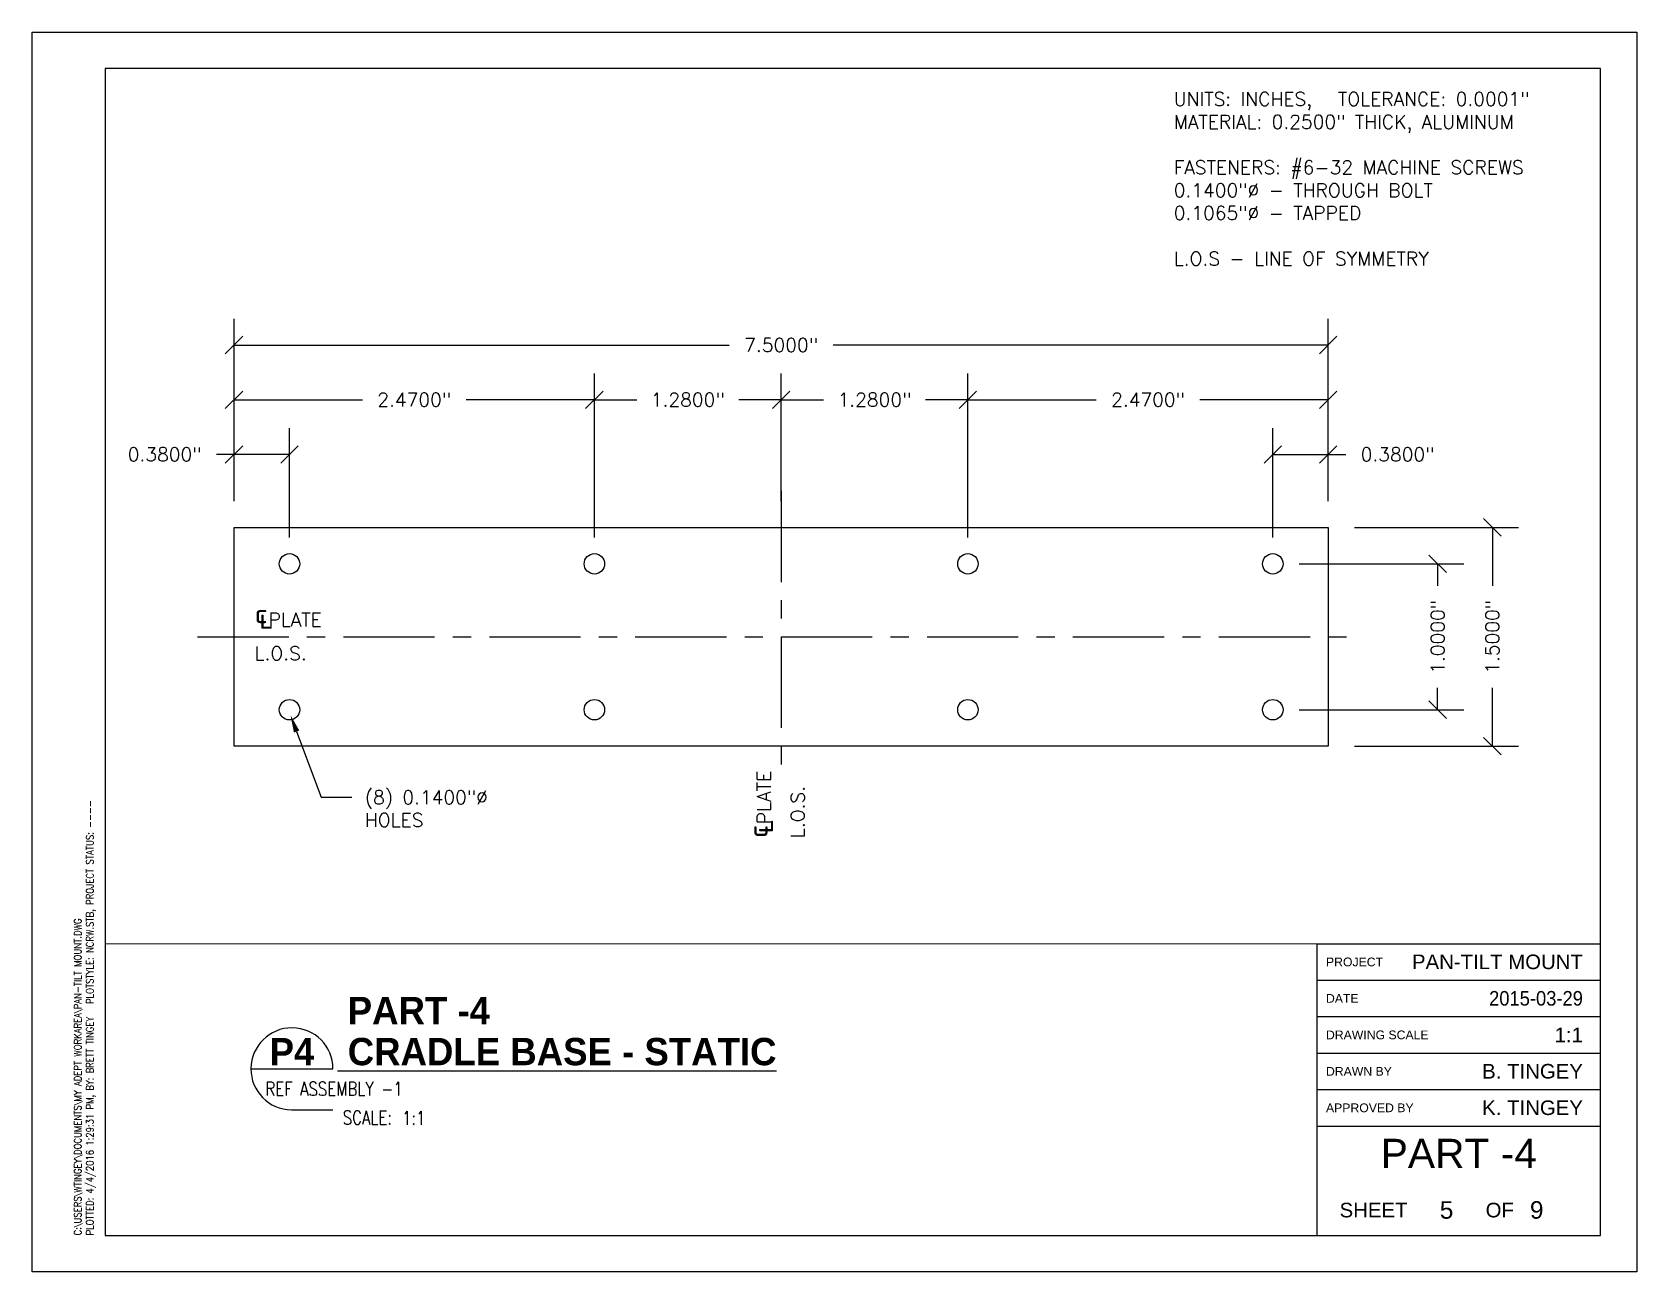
# Paper-space layout 'PART4' of a CAD drawing. Header units: inches. Extents: x 0 to 11, y 0 to 8.5.
# The model-space entities are those that its viewports show. They can reach past a viewport. Long polylines and large blocks are cut down to what shows.
import ezdxf
from ezdxf import colors
from ezdxf.entities.mleader import LeaderData, LeaderLine
from ezdxf.enums import TextEntityAlignment as Align
from ezdxf.math import Vec2, Vec3

# ---------------------------------------------------------------- set-up
doc = ezdxf.new("R2010")
doc.units = ezdxf.units.IN
doc.header["$MEASUREMENT"] = 0
doc.linetypes.add('CENTER', pattern=[2, 1.25, -0.25, 0.25, -0.25])
for name, color, linetype in [('54INFO', 7, 'Continuous'), ('G-OBJECT', 7, 'Continuous'), ('G-OBJECT-ANNO', 2, 'Continuous'), ('G-TTLB', 7, 'Continuous'), ('G-TTLB-ANNO', 2, 'Continuous'), ('G-TTLB-ANNO-BOLD', 3, 'Continuous'), ('G-TTLB-STMP', 1, 'Continuous')]:
    doc.layers.add(name, color=color, linetype=linetype)
doc.layers.add('G-TTLB-NPLT', color=7, linetype='Continuous', plot=False)
doc.styles.add('Arial', font='arial.ttf')
doc.styles.add('HBOLD', font='hbold.shx')
doc.styles.add('Plot Stamp', font='romans.shx', dxfattribs={"width": 0.85})
doc.styles.add('ROMANS', font='romans.shx')
doc.styles.get("Standard").update_dxf_attribs({"font": 'romans.shx', "height": 0.09375})
doc.styles.add('Title-Arial', font='arial.ttf')
doc.dimstyles.get("Standard").update_dxf_attribs({"dimtxt": 0.09375, "dimasz": 0.12, "dimexe": 0.18, "dimexo": 0.18, "dimgap": 0.09, "dimtad": 0, "dimdec": 4, "dimzin": 0, "dimdsep": 46, "dimlunit": 3, "dimtxsty": 'Standard', "dimblk": 'OBLIQUE', "dimcen": 0.09, "dimadec": 0, "dimazin": 0, "dimtfac": 1, "dimtdec": 4, "dimtofl": 0, "dimtmove": 0, "dimatfit": 3, "dimfxl": 1, "dimtolj": 1, "dimtzin": 0, "dimarcsym": 0})

# ---------------------------------------------------------------- blocks, each defined once
blk = doc.blocks.new('L14')
at = {"layer": '54INFO', "color": 7, "linetype": 'ByBlock'}
for p, q in [((0.03519953836755008, 0.377010504458223), (0.5976995383675501, 0.377010504458223)), ((0.3159829422386338, 0.09576089150195077), (0.5976995383673795, 0.09576089150195077))]:
    blk.add_line(p, q, dxfattribs=at)
blk.add_arc((0.3164495383673795, 0.377010504458223), 0.28125, 0, 269.2137372618573, dxfattribs=at)
at = {"layer": '54INFO', "color": 7, "linetype": 'ByBlock', "style": 'ROMANS', "width": 0.8}
blk.add_text('SCALE:', height=0.09375, dxfattribs=at).set_placement((0.6645720766158103, -0.003182224834532121))
at = {"layer": '54INFO', "linetype": 'ByBlock', "style": 'HBOLD'}
for tag, p in [('TITLETOP', (0.6289495383673227, 0.627010504458223)), ('TITLEBOTTOM', (0.6289495383673227, 0.345760504458223))]:
    blk.add_attdef(tag, text='', height=0.1875, dxfattribs=at).set_placement(p, align=Align.BOTTOM_LEFT)
blk.add_attdef('TOP', text='', height=0.1875, dxfattribs=at).set_placement((0.3164495383675501, 0.4950377480216615), align=Align.MIDDLE_CENTER)
at = {"layer": '54INFO', "color": 7, "linetype": 'ByBlock', "style": 'ROMANS', "width": 0.8}
blk.add_attdef('BOTTOM', text='', height=0.09375, dxfattribs=at).set_placement((0.1343486291955802, 0.2403581665875478), align=Align.MIDDLE_LEFT)
blk.add_attdef('SCALE', text='', height=0.09375, dxfattribs=at).set_placement((1.07082207661581, -0.03443222483453212), align=Align.BOTTOM_LEFT)
blk = doc.blocks.new('_Oblique')
at = {"color": 0, "linetype": 'ByBlock', "lineweight": -2}
blk.add_line((-0.5, -0.5), (0.5, 0.5), dxfattribs=at)
blk = doc.blocks.new('*D33')
at = {"layer": 'Defpoints', "color": 0, "transparency": 16777216}
for p in [(65.62154746992277, -9.952954697600743), (65.62154746992277, -10.82795469760074), (68.09154746992277, -11.07795469760074)]:
    blk.add_point(p, dxfattribs=at)
at = {"layer": 'G-OBJECT-ANNO', "color": 0, "lineweight": -2, "transparency": 16777216}
for p, q in [((65.62154746992277, -10.64795469760074), (65.62154746992277, -9.772954697600744)), ((68.09154746992277, -10.89795469760074), (68.09154746992277, -9.772954697600744)), ((65.62154746992277, -9.952954697600743), (66.50092246992277, -9.952954697600743)), ((68.09154746992277, -9.952954697600743), (67.21217246992278, -9.952954697600743))]:
    blk.add_line(p, q, dxfattribs=at)
at = {"layer": 'G-OBJECT-ANNO', "color": 0, "lineweight": -2, "transparency": 16777216, "xscale": 0.12, "yscale": 0.12, "zscale": 0.12, "rotation": 180}
blk.add_blockref('_Oblique', (65.62154746992277, -9.952954697600743), dxfattribs=at)
at = {"layer": 'G-OBJECT-ANNO', "color": 0, "lineweight": -2, "transparency": 16777216, "xscale": 0.12, "yscale": 0.12, "zscale": 0.12}
blk.add_blockref('_Oblique', (68.09154746992277, -9.952954697600743), dxfattribs=at)
at = {"layer": 'G-OBJECT-ANNO', "color": 0, "transparency": 16777216, "insert": (66.85654746992277, -9.952954697600743), "char_height": 0.09375, "attachment_point": 5}
blk.add_mtext('\\A1;2.4700"', dxfattribs=at)
blk = doc.blocks.new('*D34')
at = {"layer": 'Defpoints', "color": 0, "transparency": 16777216}
for p in [(73.12154746992277, -9.577954697600743), (65.62154746992277, -10.82795469760074), (73.12154746992277, -10.82795469760074)]:
    blk.add_point(p, dxfattribs=at)
at = {"layer": 'G-OBJECT-ANNO', "color": 0, "lineweight": -2, "transparency": 16777216}
for p, q in [((65.62154746992277, -10.64795469760074), (65.62154746992277, -9.397954697600744)), ((73.12154746992277, -10.64795469760074), (73.12154746992277, -9.397954697600744)), ((65.62154746992277, -9.577954697600743), (69.01592246992277, -9.577954697600743)), ((73.12154746992277, -9.577954697600743), (69.72717246992278, -9.577954697600743))]:
    blk.add_line(p, q, dxfattribs=at)
at = {"layer": 'G-OBJECT-ANNO', "color": 0, "lineweight": -2, "transparency": 16777216, "xscale": 0.12, "yscale": 0.12, "zscale": 0.12, "rotation": 180}
blk.add_blockref('_Oblique', (65.62154746992277, -9.577954697600743), dxfattribs=at)
at = {"layer": 'G-OBJECT-ANNO', "color": 0, "lineweight": -2, "transparency": 16777216, "xscale": 0.12, "yscale": 0.12, "zscale": 0.12}
blk.add_blockref('_Oblique', (73.12154746992277, -9.577954697600743), dxfattribs=at)
at = {"layer": 'G-OBJECT-ANNO', "color": 0, "transparency": 16777216, "insert": (69.37154746992277, -9.577954697600743), "char_height": 0.09375, "attachment_point": 5}
blk.add_mtext('\\A1;7.5000"', dxfattribs=at)
blk = doc.blocks.new('*D35')
at = {"layer": 'Defpoints', "color": 0, "transparency": 16777216}
for p in [(69.37154746992277, -9.952954697600743), (68.09154746992277, -10.82795469760079), (69.37154746992277, -10.82795469760074)]:
    blk.add_point(p, dxfattribs=at)
at = {"layer": 'G-OBJECT-ANNO', "color": 0, "lineweight": -2, "transparency": 16777216}
for p, q in [((68.09154746992277, -10.64795469760079), (68.09154746992277, -9.772954697600744)), ((69.37154746992277, -10.64795469760074), (69.37154746992277, -9.772954697600744)), ((68.09154746992277, -9.952954697600743), (68.3826188984942, -9.952954697600743)), ((69.37154746992277, -9.952954697600743), (69.08047604135135, -9.952954697600743))]:
    blk.add_line(p, q, dxfattribs=at)
at = {"layer": 'G-OBJECT-ANNO', "color": 0, "lineweight": -2, "transparency": 16777216, "xscale": 0.12, "yscale": 0.12, "zscale": 0.12, "rotation": 180}
blk.add_blockref('_Oblique', (68.09154746992277, -9.952954697600743), dxfattribs=at)
at = {"layer": 'G-OBJECT-ANNO', "color": 0, "lineweight": -2, "transparency": 16777216, "xscale": 0.12, "yscale": 0.12, "zscale": 0.12}
blk.add_blockref('_Oblique', (69.37154746992277, -9.952954697600743), dxfattribs=at)
at = {"layer": 'G-OBJECT-ANNO', "color": 0, "transparency": 16777216, "insert": (68.73154746992277, -9.952954697600743), "char_height": 0.09375, "attachment_point": 5}
blk.add_mtext('\\A1;1.2800"', dxfattribs=at)
blk = doc.blocks.new('*D36')
at = {"layer": 'Defpoints', "color": 0, "transparency": 16777216}
for p in [(65.62154746992277, -10.32795469760074), (65.62154746992277, -10.82795469760074), (66.00154746992277, -11.07795469760074)]:
    blk.add_point(p, dxfattribs=at)
at = {"layer": 'G-OBJECT-ANNO', "color": 0, "lineweight": -2, "transparency": 16777216}
for p, q in [((65.62154746992277, -10.64795469760074), (65.62154746992277, -10.14795469760074)), ((66.00154746992277, -10.89795469760074), (66.00154746992277, -10.14795469760074)), ((65.62154746992277, -10.32795469760074), (65.50154746992278, -10.32795469760074)), ((66.00154746992277, -10.32795469760074), (65.62154746992277, -10.32795469760074))]:
    blk.add_line(p, q, dxfattribs=at)
at = {"layer": 'G-OBJECT-ANNO', "color": 0, "lineweight": -2, "transparency": 16777216, "xscale": 0.12, "yscale": 0.12, "zscale": 0.12, "rotation": 180}
blk.add_blockref('_Oblique', (65.62154746992277, -10.32795469760074), dxfattribs=at)
at = {"layer": 'G-OBJECT-ANNO', "color": 0, "lineweight": -2, "transparency": 16777216, "xscale": 0.12, "yscale": 0.12, "zscale": 0.12}
blk.add_blockref('_Oblique', (66.00154746992277, -10.32795469760074), dxfattribs=at)
at = {"layer": 'G-OBJECT-ANNO', "color": 0, "transparency": 16777216, "insert": (65.14592246992278, -10.32795469760074), "char_height": 0.09375, "attachment_point": 5}
blk.add_mtext('\\A1;0.3800"', dxfattribs=at)
blk = doc.blocks.new('*D37')
at = {"layer": 'Defpoints', "color": 0, "transparency": 16777216}
for p in [(70.65154746992278, -9.952954697600717), (69.37154746992277, -10.82795469760074), (70.65154746992278, -11.07795469760074)]:
    blk.add_point(p, dxfattribs=at)
at = {"layer": 'G-OBJECT-ANNO', "color": 0, "lineweight": -2, "transparency": 16777216}
for p, q in [((69.37154746992277, -10.64795469760074), (69.37154746992277, -9.772954697600717)), ((70.65154746992278, -10.89795469760074), (70.65154746992278, -9.772954697600717)), ((69.37154746992277, -9.952954697600717), (69.6626188984942, -9.952954697600717)), ((70.65154746992278, -9.952954697600717), (70.36047604135135, -9.952954697600717))]:
    blk.add_line(p, q, dxfattribs=at)
at = {"layer": 'G-OBJECT-ANNO', "color": 0, "lineweight": -2, "transparency": 16777216, "xscale": 0.12, "yscale": 0.12, "zscale": 0.12, "rotation": 180}
blk.add_blockref('_Oblique', (69.37154746992277, -9.952954697600717), dxfattribs=at)
at = {"layer": 'G-OBJECT-ANNO', "color": 0, "lineweight": -2, "transparency": 16777216, "xscale": 0.12, "yscale": 0.12, "zscale": 0.12}
blk.add_blockref('_Oblique', (70.65154746992278, -9.952954697600717), dxfattribs=at)
at = {"layer": 'G-OBJECT-ANNO', "color": 0, "transparency": 16777216, "insert": (70.01154746992277, -9.952954697600717), "char_height": 0.09375, "attachment_point": 5}
blk.add_mtext('\\A1;1.2800"', dxfattribs=at)
blk = doc.blocks.new('*D38')
at = {"layer": 'Defpoints', "color": 0, "transparency": 16777216}
for p in [(73.12154746992277, -9.952954697600743), (73.12154746992277, -10.82795469760074), (70.65154746992278, -11.07795469760074)]:
    blk.add_point(p, dxfattribs=at)
at = {"layer": 'G-OBJECT-ANNO', "color": 0, "lineweight": -2, "transparency": 16777216}
for p, q in [((70.65154746992278, -10.89795469760074), (70.65154746992278, -9.772954697600744)), ((73.12154746992277, -10.64795469760074), (73.12154746992277, -9.772954697600744)), ((70.65154746992278, -9.952954697600743), (71.53092246992277, -9.952954697600743)), ((73.12154746992277, -9.952954697600743), (72.24217246992278, -9.952954697600743))]:
    blk.add_line(p, q, dxfattribs=at)
at = {"layer": 'G-OBJECT-ANNO', "color": 0, "lineweight": -2, "transparency": 16777216, "xscale": 0.12, "yscale": 0.12, "zscale": 0.12, "rotation": 180}
blk.add_blockref('_Oblique', (70.65154746992278, -9.952954697600743), dxfattribs=at)
at = {"layer": 'G-OBJECT-ANNO', "color": 0, "lineweight": -2, "transparency": 16777216, "xscale": 0.12, "yscale": 0.12, "zscale": 0.12}
blk.add_blockref('_Oblique', (73.12154746992277, -9.952954697600743), dxfattribs=at)
at = {"layer": 'G-OBJECT-ANNO', "color": 0, "transparency": 16777216, "insert": (71.88654746992277, -9.952954697600743), "char_height": 0.09375, "attachment_point": 5}
blk.add_mtext('\\A1;2.4700"', dxfattribs=at)
blk = doc.blocks.new('*D39')
at = {"layer": 'Defpoints', "color": 0, "transparency": 16777216}
for p in [(73.12154746992277, -10.32795469760074), (73.12154746992277, -10.82795469760074), (72.74154746992276, -11.07795469760074)]:
    blk.add_point(p, dxfattribs=at)
at = {"layer": 'G-OBJECT-ANNO', "color": 0, "lineweight": -2, "transparency": 16777216}
for p, q in [((72.74154746992276, -10.89795469760074), (72.74154746992276, -10.14795469760074)), ((73.12154746992277, -10.64795469760074), (73.12154746992277, -10.14795469760074)), ((72.74154746992276, -10.32795469760074), (73.12154746992277, -10.32795469760074)), ((73.12154746992277, -10.32795469760074), (73.24154746992276, -10.32795469760074))]:
    blk.add_line(p, q, dxfattribs=at)
at = {"layer": 'G-OBJECT-ANNO', "color": 0, "lineweight": -2, "transparency": 16777216, "xscale": 0.12, "yscale": 0.12, "zscale": 0.12, "rotation": 180}
blk.add_blockref('_Oblique', (72.74154746992276, -10.32795469760074), dxfattribs=at)
at = {"layer": 'G-OBJECT-ANNO', "color": 0, "lineweight": -2, "transparency": 16777216, "xscale": 0.12, "yscale": 0.12, "zscale": 0.12}
blk.add_blockref('_Oblique', (73.12154746992277, -10.32795469760074), dxfattribs=at)
at = {"layer": 'G-OBJECT-ANNO', "color": 0, "transparency": 16777216, "insert": (73.59717246992277, -10.32795469760074), "char_height": 0.09375, "attachment_point": 5}
blk.add_mtext('\\A1;0.3800"', dxfattribs=at)
blk = doc.blocks.new('*D40')
at = {"layer": 'Defpoints', "color": 0, "transparency": 16777216}
for p in [(72.74154746992276, -11.07795469760074), (72.74154746992276, -12.07795469760074), (73.87154746992277, -12.07795469760074)]:
    blk.add_point(p, dxfattribs=at)
at = {"layer": 'G-OBJECT-ANNO', "color": 0, "lineweight": -2, "transparency": 16777216}
for p, q in [((72.92154746992277, -11.07795469760074), (74.05154746992278, -11.07795469760074)), ((73.87154746992277, -11.07795469760074), (73.87154746992277, -11.22902612617217)), ((73.87154746992277, -12.07795469760074), (73.87154746992277, -11.92688326902931)), ((72.92154746992277, -12.07795469760074), (74.05154746992278, -12.07795469760074))]:
    blk.add_line(p, q, dxfattribs=at)
at = {"layer": 'G-OBJECT-ANNO', "color": 0, "lineweight": -2, "transparency": 16777216, "xscale": 0.12, "yscale": 0.12, "zscale": 0.12}
for p, rotation in [((73.87154746992277, -11.07795469760074), 90), ((73.87154746992277, -12.07795469760074), 270)]:
    blk.add_blockref('_Oblique', p, dxfattribs=dict(at, rotation=rotation))
at = {"layer": 'G-OBJECT-ANNO', "color": 0, "transparency": 16777216, "insert": (73.87154746992277, -11.57795469760073), "char_height": 0.09375, "attachment_point": 5, "rotation": 90}
blk.add_mtext('\\A1;1.0000"', dxfattribs=at)
blk = doc.blocks.new('*D41')
at = {"layer": 'Defpoints', "color": 0, "transparency": 16777216}
for p in [(73.12154746992277, -10.82795469760074), (73.12154746992277, -12.32795469760074), (74.24654746992277, -12.32795469760074)]:
    blk.add_point(p, dxfattribs=at)
at = {"layer": 'G-OBJECT-ANNO', "color": 0, "lineweight": -2, "transparency": 16777216}
for p, q in [((73.30154746992278, -10.82795469760074), (74.42654746992278, -10.82795469760074)), ((74.24654746992277, -10.82795469760074), (74.24654746992277, -11.22902612617217)), ((74.24654746992277, -12.32795469760074), (74.24654746992277, -11.92688326902931)), ((73.30154746992278, -12.32795469760074), (74.42654746992278, -12.32795469760074))]:
    blk.add_line(p, q, dxfattribs=at)
at = {"layer": 'G-OBJECT-ANNO', "color": 0, "lineweight": -2, "transparency": 16777216, "xscale": 0.12, "yscale": 0.12, "zscale": 0.12}
for p, rotation in [((74.24654746992277, -10.82795469760074), 90), ((74.24654746992277, -12.32795469760074), 270)]:
    blk.add_blockref('_Oblique', p, dxfattribs=dict(at, rotation=rotation))
at = {"layer": 'G-OBJECT-ANNO', "color": 0, "transparency": 16777216, "insert": (74.24654746992277, -11.57795469760073), "char_height": 0.09375, "attachment_point": 5, "rotation": 90}
blk.add_mtext('\\A1;1.5000"', dxfattribs=at)

msp = doc.modelspace()

# ---------------------------------------------------------------- linework, layer by layer
at = {"layer": 'G-OBJECT'}
msp.add_lwpolyline([(73.12154746992277, -10.82795469760074), (73.12154746992277, -12.32795469760074), (65.62154746992277, -12.32795469760074), (65.62154746992277, -10.82795469760074)], close=True, dxfattribs=at)
for centre in [(66.00154746992277, -11.07795469760074), (68.09154746992277, -11.07795469760074), (70.65154746992278, -11.07795469760074), (72.74154746992276, -11.07795469760074), (66.00154746992277, -12.07795469760074), (68.09154746992277, -12.07795469760074), (70.65154746992278, -12.07795469760074), (72.74154746992276, -12.07795469760074)]:
    msp.add_circle(centre, 0.07, dxfattribs=at)
at = {"layer": 'G-OBJECT-ANNO', "color": 9, "linetype": 'CENTER', "ltscale": 0.5}
for p, q in [((69.37154746992277, -10.57795469760074), (69.37154746992277, -12.57795469760074)), ((65.37154746992277, -11.57795469760074), (73.37154746992277, -11.57795469760074))]:
    msp.add_line(p, q, dxfattribs=at)

# ---------------------------------------------------------------- texts
at = {"layer": 'G-OBJECT-ANNO', "char_height": 0.09375, "attachment_point": 1}
for s, insert in [('{\\fISOCPEUR|b0|i0|c0|p34;\\H1.6x;℄}PLATE', (65.76185284158873, -11.35791441134144)), ('L.O.S.', (65.76185284158873, -11.64444307863226))]:
    msp.add_mtext_dynamic_manual_height_columns(s, width=1.129781097894011, gutter_width=0.46875, heights=[0], dxfattribs=dict(at, insert=insert))
at = {"layer": 'G-OBJECT-ANNO', "char_height": 0.09375, "attachment_point": 1, "rotation": 89.99999999999997}
for s, insert in [('{\\fISOCPEUR|b0|i0|c0|p34;\\H1.6x;℄}PLATE', (69.15150718366347, -12.95785244788311)), ('L.O.S.', (69.4380358509543, -12.95785244788311))]:
    msp.add_mtext_dynamic_manual_height_columns(s, width=1.129781097894011, gutter_width=0.46875, heights=[0], dxfattribs=dict(at, insert=insert))

# ---------------------------------------------------------------- dimensions: what is measured, and where the dimension line sits
at = {"layer": 'G-OBJECT-ANNO'}
for base, p1, p2, picture, middle in [((73.12154746992277, -9.577954697600743), (65.62154746992277, -10.82795469760074), (73.12154746992277, -10.82795469760074), '*D34', (69.37154746992277, -9.577954697600743)), ((65.62154746992277, -9.952954697600743), (68.09154746992277, -11.07795469760074), (65.62154746992277, -10.82795469760074), '*D33', (66.85654746992277, -9.952954697600743)), ((69.37154746992277, -9.952954697600743), (68.09154746992277, -10.82795469760079), (69.37154746992277, -10.82795469760074), '*D35', (68.73154746992277, -9.952954697600743)), ((70.65154746992278, -9.952954697600717), (69.37154746992277, -10.82795469760074), (70.65154746992278, -11.07795469760074), '*D37', (70.01154746992277, -9.952954697600717)), ((73.12154746992277, -9.952954697600743), (70.65154746992278, -11.07795469760074), (73.12154746992277, -10.82795469760074), '*D38', (71.88654746992277, -9.952954697600743)), ((65.62154746992277, -10.32795469760074), (66.00154746992277, -11.07795469760074), (65.62154746992277, -10.82795469760074), '*D36', (65.14592246992278, -10.32795469760074)), ((73.12154746992277, -10.32795469760074), (72.74154746992276, -11.07795469760074), (73.12154746992277, -10.82795469760074), '*D39', (73.59717246992277, -10.32795469760074))]:
    dim = msp.add_linear_dim(base=base, p1=p1, p2=p2, dimstyle='Standard', dxfattribs=at)
    dim.commit()
    dim.dimension.update_dxf_attribs({"geometry": picture, "text_midpoint": middle})
for base, p1, p2, picture, middle in [((74.24654746992277, -12.32795469760074), (73.12154746992277, -10.82795469760074), (73.12154746992277, -12.32795469760074), '*D41', (74.24654746992277, -11.57795469760073)), ((73.87154746992277, -12.07795469760074), (72.74154746992276, -11.07795469760074), (72.74154746992276, -12.07795469760074), '*D40', (73.87154746992277, -11.57795469760073))]:
    dim = msp.add_linear_dim(base=base, p1=p1, p2=p2, angle=270, dimstyle='Standard', dxfattribs=at)
    dim.commit()
    dim.dimension.update_dxf_attribs({"geometry": picture, "text_midpoint": middle})

# ---------------------------------------------------------------- leaders
ml = msp.add_multileader_mtext('Standard', dxfattribs=at)
ml.set_content('(8) 0.1400"%%C HOLES', color=256)
ml.set_leader_properties()
ml.build(insert=Vec2(0, 0))
ml.multileader.update_dxf_attribs({"has_dogleg": 0, "text_right_attachment_type": 3, "dogleg_length": 0, "arrow_head_size": 0.12})
ctx = ml.context
ctx.base_point, ctx.char_height, ctx.arrow_head_size, ctx.landing_gap_size, ctx.plane_origin, ctx.plane_x_axis, ctx.plane_y_axis = Vec3(66.42805027874492, -12.67821207064411), 0.09375, 0.12, 0.09, Vec3(67.2746902121205, -12.13120469760075), Vec3(1, -2.449293598294706e-16), Vec3(2.449293598294706e-16, 1)
ctx.right_attachment = 3
notes = []
notes.append((ctx, [(0, (1, 1, 0), (66.42805027874492, -12.67821207064411), (1, 0), 0, [(0, [(66.00847377696448, -12.11498023776106), (66.2184063238434, -12.67821207064411)], 0, [])])]))
ctx.mtext.insert, ctx.mtext.text_direction, ctx.mtext.width, ctx.mtext.flow_direction = Vec3(66.51805027874492, -12.63133707064411), Vec3(1, -2.449293598294706e-16), 0.9607065369855263, 5
for ctx, leaders in notes:
    for number, flags, end, landing, length, lines in leaders:
        leader = LeaderData()
        leader.index, (leader.has_last_leader_line, leader.has_dogleg_vector, leader.attachment_direction) = number, flags
        leader.last_leader_point, leader.dogleg_vector, leader.dogleg_length = Vec3(end), Vec3(landing), length
        for number, points, colour, breaks in lines:
            line = LeaderLine()
            line.index, line.vertices, line.color, line.breaks = number, Vec3.list(points), colors.encode_raw_color(colour), breaks
            leader.lines.append(line)
        ctx.leaders.append(leader)

psp = doc.layouts.new('PART4')

# ---------------------------------------------------------------- linework, layer by layer
at = {"layer": 'G-TTLB'}
psp.add_line((8.808824578831747, 0.2500000000000018), (8.808824578831747, 2.249999999999979), dxfattribs=at)
psp.add_lwpolyline([(10.75, 8.25), (0.5, 8.25), (0.5, 0.2500000000000018), (10.75, 0.2500000000000018)], close=True, dxfattribs=at)
for points in [[(8.808824578831747, 2.249999999999979), (10.75, 2.249999999999979)], [(8.808824578831747, 2.249999999999979), (10.75, 2.249999999999979)], [(8.808824578831747, 1.999999999999979), (10.75, 1.999999999999979)], [(8.808824578831747, 1.749999999999979), (10.75, 1.749999999999979)], [(8.808824578831747, 1.499999999999979), (10.75, 1.499999999999979)], [(8.808824578831747, 1.249999999999979), (10.75, 1.249999999999979)], [(8.808824578831747, 0.9999999999999791), (10.75, 0.9999999999999791)]]:
    psp.add_lwpolyline(points, dxfattribs=at)
at = {"layer": 'G-TTLB-NPLT'}
psp.add_lwpolyline([(11, 0), (0, 0), (0, 8.5), (11, 8.5)], close=True, dxfattribs=at)

# ---------------------------------------------------------------- block references
at = {"layer": 'G-TTLB-ANNO'}
psp.add_blockref('L14', (1.46480046163262, 1.01482155264151), dxfattribs=at).add_auto_attribs({'SCALE': '1:1', 'TITLEBOTTOM': '%%U CRADLE BASE - STATIC', 'TITLETOP': ' PART -4', 'TOP': 'P4', 'BOTTOM': 'REF ASSEMBLY -1'})

# ---------------------------------------------------------------- texts
at = {"layer": 'G-TTLB-ANNO', "style": 'Title-Arial'}
for s, p in [('PROJECT', (8.868824578831745, 2.124999999999979)), ('DATE', (8.868824578831745, 1.874999999999979)), ('DRAWING SCALE', (8.868824578831745, 1.624999999999979)), ('DRAWN BY', (8.868824578831745, 1.374999999999979)), ('APPROVED BY', (8.868824578831745, 1.124999999999979))]:
    psp.add_text(s, height=0.06, dxfattribs=at).set_placement(p, align=Align.MIDDLE_LEFT)
psp.add_text('SHEET', height=0.1, dxfattribs=at).set_placement((9.427733173647574, 0.4240196832806609), align=Align.MIDDLE_RIGHT)
psp.add_text('OF', height=0.1, dxfattribs=at).set_placement((10.05992123791368, 0.4240196832806609), align=Align.MIDDLE_CENTER)
at = {"layer": 'G-TTLB-ANNO', "insert": (7.825258731649683, 8.087784563798088), "char_height": 0.09375, "attachment_point": 1}
psp.add_mtext_dynamic_manual_height_columns('UNITS: INCHES,^ITOLERANCE: 0.0001"\\PMATERIAL: 0.2500" THICK, ALUMINUM\\P\\PFASTENERS: #6-32 MACHINE SCREWS\\P0.1400"%%C - THROUGH BOLT\\P0.1065"%%C - TAPPED \\P\\PL.O.S - LINE OF SYMMETRY', width=3.289624171987811, gutter_width=0.46875, heights=[0], dxfattribs=at)
at = {"layer": 'G-TTLB-ANNO', "char_height": 0.1, "attachment_point": 6, "style": 'Title-Arial'}
for s, width, insert in [('PAN-TILT MOUNT', 1.372657955404804, (10.63, 2.124999999999979)), ('{\\W0.9;2015-03-29}', 1.259490734511957, (10.63, 1.874999999999979)), ('1:1', 1.259490734511957, (10.63, 1.624999999999979)), ('B. TINGEY', 1.259490734511957, (10.63, 1.374999999999977)), ('K. TINGEY', 1.259490734511957, (10.63, 1.124999999999979))]:
    psp.add_mtext_dynamic_manual_height_columns(s, width=width, gutter_width=0.7000000000000001, heights=[0], dxfattribs=dict(at, insert=insert))
at = {"layer": 'G-TTLB-ANNO-BOLD', "color": 7, "style": 'Arial'}
psp.add_text('PART -4', height=0.2, dxfattribs=at).set_placement((9.779412289415873, 0.8124999999999851), align=Align.MIDDLE_CENTER)
at = {"layer": 'G-TTLB-ANNO-BOLD', "char_height": 0.12, "width": 0.5, "style": 'Title-Arial'}
for s, insert, attachment_point in [('5', (9.695346530281107, 0.4240196832806604), 5), ('9', (10.26676042431664, 0.4240196832806604), 4)]:
    psp.add_mtext(s, dxfattribs=dict(at, insert=insert, attachment_point=attachment_point))
at = {"layer": 'G-TTLB-STMP', "insert": (0.3625797692398738, 0.2500000000000018), "char_height": 0.05, "width": 14, "attachment_point": 4, "rotation": 90, "style": 'Plot Stamp'}
psp.add_mtext('C:\\\\USERS\\\\WTINGEY\\\\DOCUMENTS\\\\MY ADEPT WORKAREA\\\\PAN-TILT MOUNT.DWG   \\PPLOTTED: 4/4/2016 1:29:31 PM, BY: BRETT TINGEY   PLOTSTYLE: NCRW.STB, PROJECT STATUS: ----', dxfattribs=at)

# ---------------------------------------------------------------- viewports
at = {"layer": 'Defpoints'}
psp.add_viewport(center=(5.625, 5.249999999999989), size=(10.25, 6.000000000000021), view_center_point=(69.86227298476233, -10.68222475478825), view_height=6.00000004494676, dxfattribs=at)

doc.saveas('drawing.dxf')
